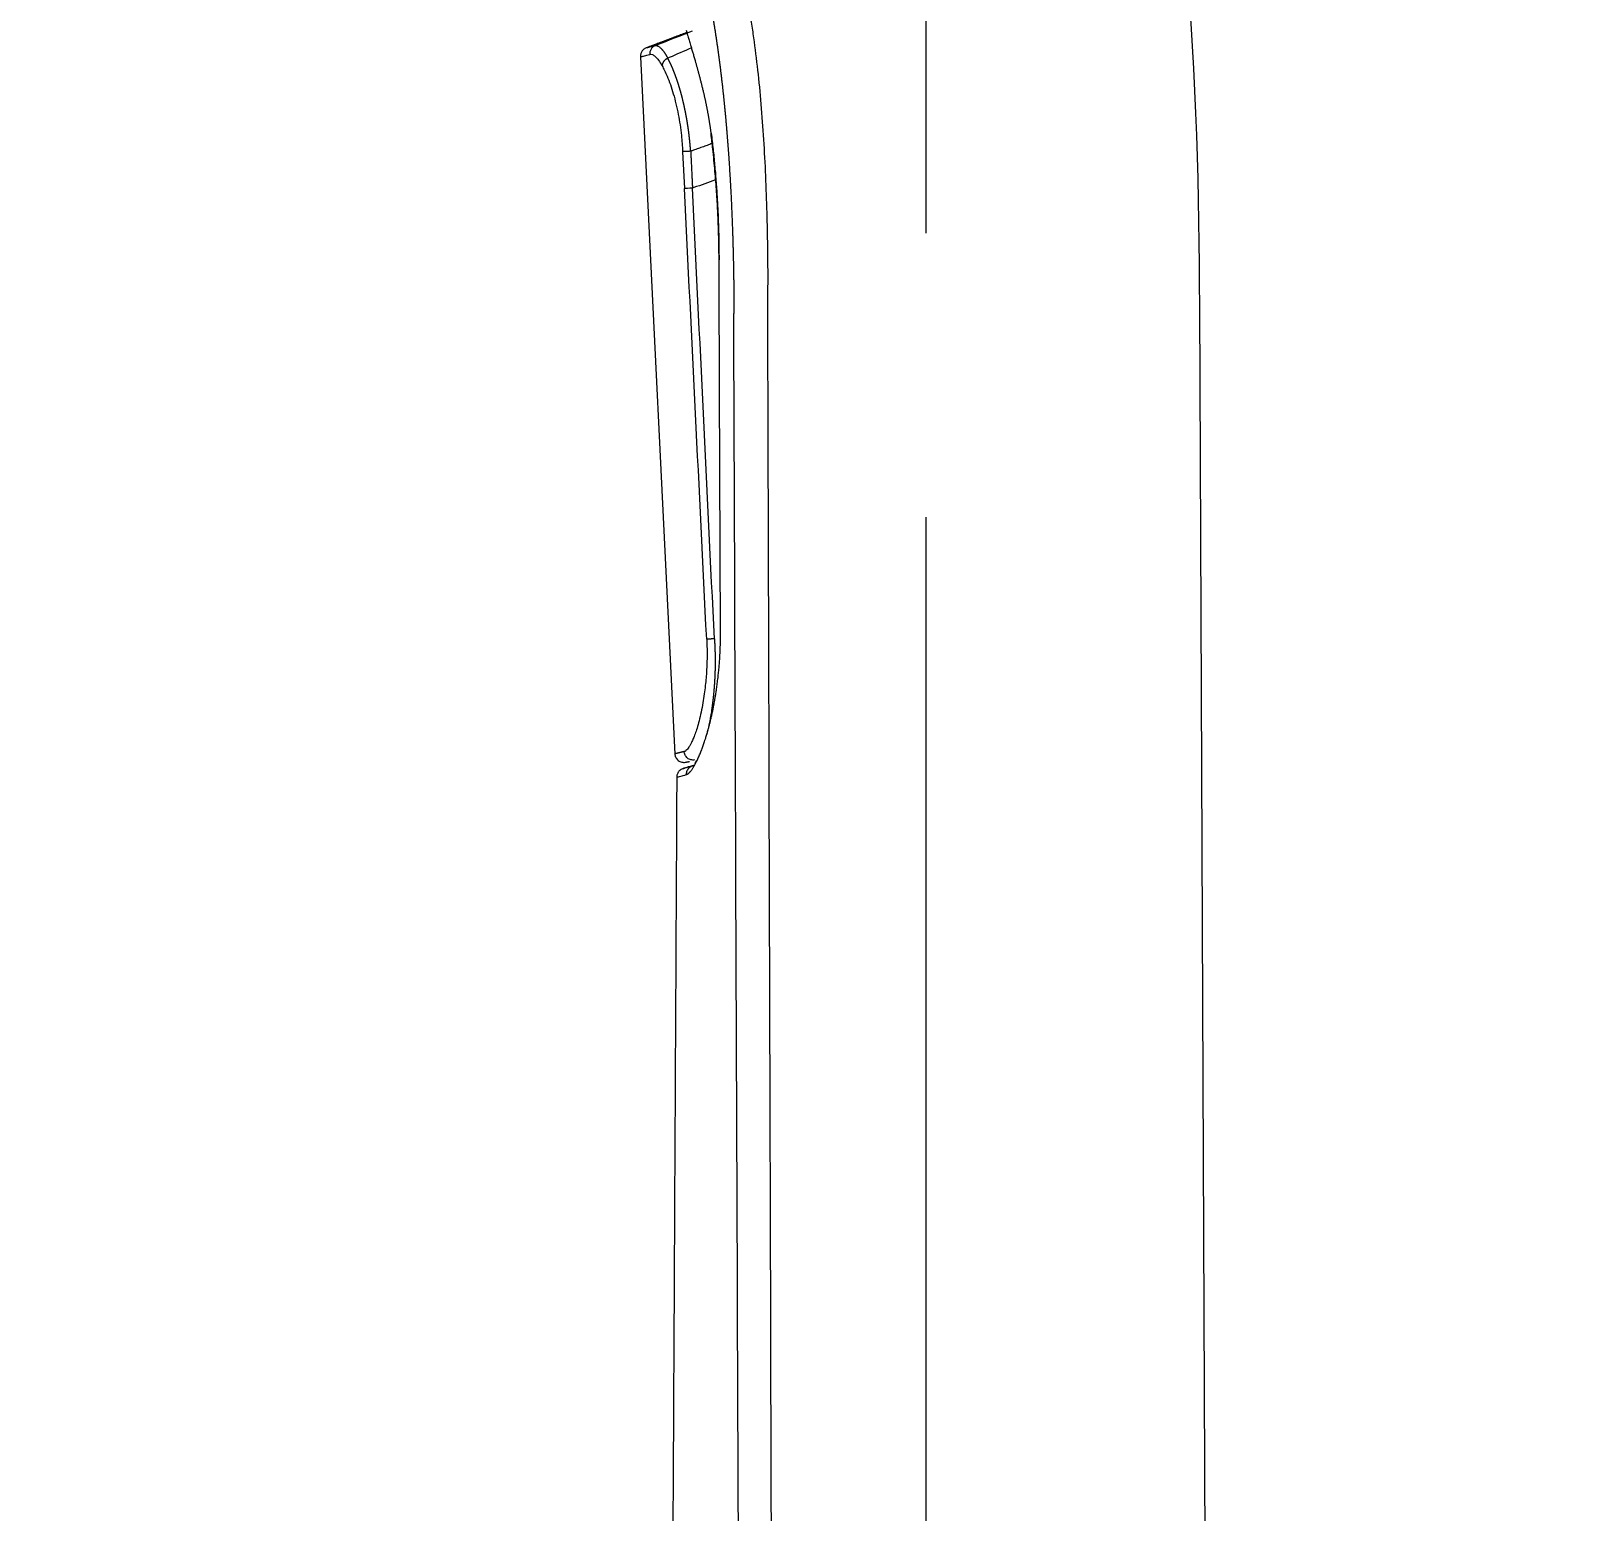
# Model space of a CAD drawing. Extents: x 16539 to 19738, y -91 to 2224.
# Drawn here: x 18662.5 to 18749, y 971.2 to 1054 of the extents above; entities that cross this region are included whole.
import ezdxf

# ---------------------------------------------------------------- set-up
doc = ezdxf.new("R2010")
doc.units = 0
doc.header["$LTSCALE"] = 10
doc.header["$MEASUREMENT"] = 0
doc.header["$PDMODE"] = 3
doc.header["$PDSIZE"] = -10
doc.linetypes.add('CENTER2', pattern=[28.575, 19.05, -3.175, 3.175, -3.175])
doc.layers.get('0').update_dxf_attribs({"linetype": 'CONTINUOUS'})
doc.layers.get('DEFPOINTS').update_dxf_attribs({"linetype": 'CONTINUOUS'})
doc.layers.add('1', color=7, linetype='CONTINUOUS')
doc.layers.add('Cneter', color=1, linetype='CENTER2', lineweight=13)
doc.styles.add('Daelim Dimension', font='NanumGothic.ttf')
doc.dimstyles.new('DEFAULT', dxfattribs={"dimscale": 2, "dimtxt": 2, "dimasz": 2, "dimexe": 0, "dimexo": 2, "dimgap": 1, "dimtad": 1, "dimdec": 1, "dimzin": 9, "dimdsep": 46, "dimtxsty": 'Daelim Dimension', "dimcen": 0.5, "dimclrd": 5, "dimclre": 5, "dimclrt": 256, "dimadec": 1, "dimazin": 0, "dimtfac": 1, "dimtdec": 1, "dimtix": 1, "dimtmove": 0, "dimatfit": 3, "dimfxl": 1, "dimtolj": 1, "dimtzin": 1, "dimlwd": 9, "dimlwe": 9, "dimarcsym": 0})

# ---------------------------------------------------------------- blocks, each defined once
blk = doc.blocks.new('*D14')
at = {"color": 5, "lineweight": 9, "ltscale": 0.5, "transparency": 16777216}
for p, q in [((18666.533, 1362.529), (19008.214, 1362.529)), ((19006.214, 1354.529), (19006.214, 515.69)), ((18840.412, 507.69), (19008.214, 507.69))]:
    blk.add_line(p, q, dxfattribs=at)
at = {"color": 5, "ltscale": 0.5, "transparency": 16777216}
for points in [[(19004.88, 1354.529), (19007.547, 1354.529), (19006.214, 1362.529)], [(19004.88, 515.69), (19007.547, 515.69), (19006.214, 507.69)]]:
    blk.add_solid(points, dxfattribs=at)
at = {"layer": 'DEFPOINTS', "color": 0, "ltscale": 0.5, "transparency": 16777216}
for p in [(18662.533, 1362.529), (18836.412, 507.69), (19006.214, 507.69)]:
    blk.add_point(p, dxfattribs=at)
at = {"color": 7, "ltscale": 0.5, "transparency": 16777216, "insert": (18990.508, 935.109), "char_height": 20, "attachment_point": 5, "rotation": 90, "style": 'Daelim Dimension'}
blk.add_mtext('\\A1;(1140)', dxfattribs=at)

msp = doc.modelspace()

# ---------------------------------------------------------------- linework, layer by layer
at = {"layer": '1', "color": 7, "linetype": 'Continuous', "lineweight": 18}
for p, q in [((18699.182, 1053.869), (18696.96, 1053.024)), ((18697.472, 1053.157), (18697.409, 1053.132)), ((18696.577, 1052.509), (18698.499, 1013.54)), ((18728.234, 941.838), (18727.817, 1038.635))]:
    msp.add_line(p, q, dxfattribs=at)
at = {"layer": '1', "color": 7, "linetype": 'Continuous', "lineweight": 13}
for p, q in [((18698.188, 1052.466), (18698.106, 1052.431)), ((18698.936, 1047.206), (18699.037, 1045.145)), ((18699.534, 1012.91), (18699.466, 1012.89))]:
    msp.add_line(p, q, dxfattribs=at)
at = {"layer": '1', "color": 7, "linetype": 'Continuous', "lineweight": 18}
for points, degree in [([(18727.817, 1038.635), (18727.765, 1050.835), (18727.316, 1065.098), (18723.143, 1079.112)], 3), ([(18699.181, 1053.87), (18696.896, 1053)], 1), ([(18696.577, 1052.509), (18696.578, 1052.508), (18696.619, 1052.517), (18696.793, 1052.561), (18696.984, 1052.611), (18697.099, 1052.642)], 3), ([(18700.534, 1048.234), (18700.968, 1044.716), (18700.968, 1041.17)], 2), ([(18700.28, 1019.96), (18699.866, 1028.355), (18699.452, 1036.75), (18699.037, 1045.145)], 3), ([(18700.71, 1019.981), (18700.302, 1028.376), (18699.894, 1036.771), (18699.486, 1045.166)], 3), ([(18701.05, 1020.308), (18701.023, 1027.276), (18700.996, 1034.245), (18700.969, 1041.213)], 3), ([(18699.084, 1013.083), (18699.313, 1013.123)], 1), ([(18698.607, 1012.251), (18698.244, 941.828)], 1)]:
    msp.add_open_spline(points, degree=degree, dxfattribs=at)
for points, knots in [([(18697.91, 1066.046), (18697.916, 1066.023), (18697.929, 1065.976), (18697.949, 1065.906), (18697.969, 1065.836), (18697.989, 1065.765), (18698.009, 1065.695), (18698.029, 1065.624), (18698.049, 1065.553), (18698.069, 1065.482), (18698.089, 1065.411), (18698.109, 1065.34), (18698.129, 1065.268), (18698.149, 1065.197), (18698.169, 1065.125), (18698.19, 1065.053), (18698.21, 1064.981), (18698.23, 1064.908), (18698.25, 1064.836), (18698.27, 1064.763), (18698.291, 1064.69), (18698.311, 1064.617), (18698.332, 1064.544), (18698.352, 1064.47), (18698.373, 1064.396), (18698.393, 1064.322), (18698.414, 1064.248), (18698.434, 1064.173), (18698.455, 1064.099), (18698.476, 1064.024), (18698.497, 1063.949), (18698.518, 1063.873), (18698.539, 1063.798), (18698.56, 1063.722), (18698.581, 1063.646), (18698.602, 1063.57), (18698.624, 1063.493), (18698.645, 1063.416), (18698.666, 1063.339), (18698.688, 1063.262), (18698.71, 1063.185), (18698.731, 1063.107), (18698.753, 1063.029), (18698.775, 1062.951), (18698.796, 1062.873), (18698.818, 1062.794), (18698.84, 1062.715), (18698.859, 1062.648), (18698.875, 1062.59), (18698.888, 1062.541), (18698.903, 1062.487), (18698.919, 1062.427), (18698.937, 1062.362), (18698.956, 1062.291), (18698.976, 1062.215), (18698.998, 1062.133), (18699.021, 1062.045), (18699.046, 1061.952), (18699.072, 1061.853), (18699.099, 1061.747), (18699.128, 1061.636), (18699.158, 1061.519), (18699.19, 1061.396), (18699.224, 1061.266), (18699.258, 1061.13), (18699.295, 1060.988), (18699.361, 1060.724), (18699.456, 1060.344), (18699.577, 1059.849), (18699.692, 1059.369), (18699.8, 1058.903), (18699.901, 1058.453), (18699.996, 1058.02), (18700.084, 1057.607), (18700.165, 1057.214), (18700.239, 1056.844), (18700.307, 1056.496), (18700.368, 1056.173), (18700.422, 1055.876), (18700.471, 1055.607), (18700.513, 1055.365), (18700.55, 1055.152), (18700.581, 1054.97), (18700.606, 1054.817), (18700.626, 1054.696), (18700.643, 1054.596), (18700.658, 1054.505), (18700.673, 1054.415), (18700.687, 1054.325), (18700.702, 1054.234), (18700.716, 1054.143), (18700.73, 1054.052), (18700.745, 1053.961), (18700.759, 1053.87), (18700.773, 1053.778), (18700.787, 1053.687), (18700.8, 1053.595), (18700.814, 1053.503), (18700.828, 1053.411), (18700.841, 1053.319), (18700.855, 1053.227), (18700.868, 1053.134), (18700.881, 1053.042), (18700.894, 1052.949), (18700.907, 1052.856), (18700.92, 1052.763), (18700.933, 1052.67), (18700.945, 1052.577), (18700.958, 1052.484), (18700.97, 1052.391), (18700.982, 1052.297), (18700.995, 1052.204), (18701.007, 1052.11), (18701.019, 1052.016), (18701.031, 1051.923), (18701.042, 1051.829), (18701.054, 1051.735), (18701.065, 1051.641), (18701.077, 1051.547), (18701.088, 1051.452), (18701.099, 1051.358), (18701.111, 1051.264), (18701.121, 1051.169), (18701.132, 1051.075), (18701.143, 1050.981), (18701.154, 1050.886), (18701.164, 1050.791), (18701.175, 1050.697), (18701.185, 1050.602), (18701.195, 1050.508), (18701.206, 1050.413), (18701.216, 1050.318), (18701.225, 1050.223), (18701.235, 1050.128), (18701.245, 1050.034), (18701.255, 1049.939), (18701.264, 1049.844), (18701.273, 1049.749), (18701.283, 1049.654), (18701.292, 1049.559), (18701.301, 1049.465), (18701.31, 1049.37), (18701.319, 1049.275), (18701.328, 1049.18), (18701.336, 1049.085), (18701.345, 1048.99), (18701.353, 1048.896), (18701.362, 1048.801), (18701.37, 1048.706), (18701.378, 1048.611), (18701.386, 1048.517), (18701.394, 1048.422), (18701.402, 1048.327), (18701.41, 1048.233), (18701.418, 1048.138), (18701.425, 1048.044), (18701.433, 1047.95), (18701.44, 1047.855), (18701.448, 1047.761), (18701.455, 1047.667), (18701.462, 1047.572), (18701.469, 1047.478), (18701.476, 1047.384), (18701.483, 1047.29), (18701.497, 1047.103), (18701.516, 1046.826), (18701.541, 1046.461), (18701.563, 1046.104), (18701.584, 1045.755), (18701.604, 1045.414), (18701.622, 1045.081), (18701.638, 1044.757), (18701.654, 1044.441), (18701.668, 1044.134), (18701.681, 1043.836), (18701.692, 1043.547), (18701.703, 1043.267), (18701.713, 1042.995), (18701.723, 1042.733), (18701.731, 1042.479), (18701.739, 1042.235), (18701.745, 1042), (18701.752, 1041.774), (18701.757, 1041.557), (18701.762, 1041.35), (18701.767, 1041.152), (18701.771, 1040.963), (18701.774, 1040.783), (18701.778, 1040.612), (18701.78, 1040.451), (18701.783, 1040.299), (18701.785, 1040.156), (18701.787, 1040.022), (18701.788, 1039.898), (18701.79, 1039.783), (18701.791, 1039.677), (18701.792, 1039.58), (18701.793, 1039.493), (18701.794, 1039.414), (18701.795, 1039.365), (18701.795, 1039.342)], [0, 0, 0, 0, 0.004042, 0.008084, 0.012127, 0.01617, 0.020212, 0.024252, 0.02829, 0.032325, 0.036359, 0.040392, 0.044423, 0.048454, 0.052484, 0.056515, 0.060545, 0.064576, 0.068608, 0.07264, 0.076673, 0.080708, 0.084744, 0.088781, 0.092819, 0.096858, 0.100898, 0.104939, 0.108981, 0.113024, 0.117067, 0.12111, 0.125154, 0.129198, 0.133243, 0.137288, 0.141333, 0.145378, 0.149423, 0.153468, 0.157513, 0.161558, 0.165603, 0.169648, 0.173692, 0.177737, 0.181781, 0.185826, 0.188055, 0.19056, 0.193341, 0.196398, 0.19973, 0.203339, 0.207222, 0.211382, 0.215817, 0.220528, 0.225513, 0.230775, 0.236311, 0.242122, 0.248208, 0.254569, 0.261205, 0.268116, 0.2753, 0.29933, 0.32219, 0.343884, 0.364413, 0.38378, 0.401988, 0.419036, 0.434928, 0.449663, 0.463243, 0.475667, 0.486937, 0.497052, 0.506013, 0.513818, 0.520469, 0.525965, 0.530306, 0.533515, 0.536719, 0.539917, 0.54311, 0.546298, 0.549481, 0.552659, 0.555832, 0.558999, 0.562162, 0.565319, 0.568471, 0.571618, 0.57476, 0.577897, 0.581028, 0.584155, 0.587276, 0.590392, 0.593503, 0.596609, 0.59971, 0.602806, 0.605897, 0.608983, 0.612063, 0.615139, 0.618209, 0.621274, 0.624334, 0.627389, 0.630439, 0.633484, 0.636524, 0.639559, 0.642588, 0.645613, 0.648632, 0.651646, 0.654656, 0.65766, 0.660659, 0.663653, 0.666642, 0.669625, 0.672604, 0.675578, 0.678546, 0.68151, 0.684468, 0.687421, 0.690369, 0.693312, 0.69625, 0.699183, 0.70211, 0.705033, 0.70795, 0.710863, 0.71377, 0.716672, 0.719569, 0.722461, 0.725347, 0.728229, 0.731105, 0.733977, 0.736843, 0.739704, 0.74256, 0.745411, 0.748256, 0.751097, 0.753932, 0.756763, 0.759588, 0.762408, 0.765222, 0.768032, 0.770837, 0.781946, 0.792787, 0.803361, 0.813666, 0.823703, 0.833472, 0.842973, 0.852206, 0.86117, 0.869866, 0.878294, 0.886453, 0.894343, 0.901965, 0.909317, 0.9164, 0.923215, 0.92976, 0.936036, 0.942041, 0.947777, 0.953245, 0.958444, 0.963377, 0.968043, 0.97244, 0.976569, 0.98043, 0.984023, 0.987349, 0.99041, 0.993205, 0.995735, 0.998, 1, 1, 1, 1]), ([(18699.132, 1054.001), (18699.143, 1053.963), (18699.165, 1053.891), (18699.198, 1053.78), (18699.23, 1053.671), (18699.264, 1053.554), (18699.3, 1053.431), (18699.338, 1053.302), (18699.374, 1053.177), (18699.408, 1053.061), (18699.439, 1052.954), (18699.471, 1052.847), (18699.502, 1052.739), (18699.534, 1052.63), (18699.567, 1052.52), (18699.599, 1052.409), (18699.628, 1052.309), (18699.653, 1052.221), (18699.675, 1052.146), (18699.697, 1052.068), (18699.719, 1051.99), (18699.741, 1051.91), (18699.763, 1051.829), (18699.786, 1051.746), (18699.809, 1051.663), (18699.831, 1051.578), (18699.854, 1051.492), (18699.878, 1051.404), (18699.901, 1051.315), (18699.924, 1051.225), (18699.947, 1051.133), (18699.971, 1051.041), (18699.994, 1050.947), (18700.018, 1050.851), (18700.041, 1050.755), (18700.065, 1050.657), (18700.086, 1050.566), (18700.105, 1050.485), (18700.122, 1050.412), (18700.139, 1050.339), (18700.155, 1050.265), (18700.172, 1050.192), (18700.188, 1050.118), (18700.204, 1050.043), (18700.22, 1049.969), (18700.235, 1049.894), (18700.251, 1049.82), (18700.266, 1049.745), (18700.281, 1049.669), (18700.296, 1049.594), (18700.31, 1049.518), (18700.325, 1049.442), (18700.339, 1049.365), (18700.353, 1049.289), (18700.367, 1049.212), (18700.38, 1049.135), (18700.393, 1049.058), (18700.406, 1048.98), (18700.419, 1048.902), (18700.431, 1048.824), (18700.443, 1048.746), (18700.455, 1048.667), (18700.467, 1048.588), (18700.478, 1048.509), (18700.489, 1048.43), (18700.5, 1048.35), (18700.511, 1048.27), (18700.518, 1048.217), (18700.521, 1048.19)], [0, 0, 0, 0, 0.03199, 0.058466, 0.085413, 0.112858, 0.140825, 0.169339, 0.198421, 0.220448, 0.242283, 0.263932, 0.285402, 0.306698, 0.32783, 0.348802, 0.369623, 0.383313, 0.397053, 0.410847, 0.424698, 0.438611, 0.452588, 0.466634, 0.480752, 0.494946, 0.509219, 0.523575, 0.538016, 0.552547, 0.56717, 0.581889, 0.596707, 0.611626, 0.626651, 0.641783, 0.657026, 0.668127, 0.679211, 0.690279, 0.701332, 0.712372, 0.7234, 0.734419, 0.745429, 0.756432, 0.76743, 0.778424, 0.789416, 0.800408, 0.8114, 0.822396, 0.833395, 0.844401, 0.855414, 0.866436, 0.877469, 0.888514, 0.899573, 0.910648, 0.92174, 0.932851, 0.943982, 0.955135, 0.966312, 0.977514, 0.988743, 1, 1, 1, 1]), ([(18696.899, 1053.001), (18696.876, 1052.992), (18696.853, 1052.982), (18696.809, 1052.957), (18696.787, 1052.942), (18696.746, 1052.909), (18696.726, 1052.891), (18696.69, 1052.851), (18696.673, 1052.83), (18696.643, 1052.785), (18696.631, 1052.761), (18696.609, 1052.712), (18696.6, 1052.686), (18696.587, 1052.635), (18696.582, 1052.609), (18696.577, 1052.559), (18696.576, 1052.533), (18696.577, 1052.509)], [0, 0, 0, 0, 0.125, 0.125, 0.25, 0.25, 0.375, 0.375, 0.5, 0.5, 0.625, 0.625, 0.75, 0.75, 0.875, 0.875, 1, 1, 1, 1]), ([(18703.694, 1038.162), (18703.694, 1038.162), (18703.694, 1038.285), (18703.698, 1038.533), (18703.697, 1038.91), (18703.699, 1039.163), (18703.7, 1039.291)], [0, 0, 0, 0, 0.000005, 0.325825, 0.659162, 1, 1, 1, 1]), ([(18700.28, 1019.96), (18700.285, 1019.869), (18700.293, 1019.67), (18700.3, 1019.357), (18700.301, 1019.016), (18700.294, 1018.657), (18700.279, 1018.282), (18700.254, 1017.886), (18700.216, 1017.461), (18700.163, 1017.003), (18700.09, 1016.51), (18699.996, 1016), (18699.886, 1015.513), (18699.771, 1015.088), (18699.66, 1014.741), (18699.557, 1014.462), (18699.462, 1014.242), (18699.373, 1014.065), (18699.287, 1013.923), (18699.204, 1013.812), (18699.125, 1013.734), (18699.064, 1013.696), (18699.03, 1013.684), (18699.02, 1013.681)], [0, 0, 0, 0, 0.028951, 0.063014, 0.09946, 0.13807, 0.178545, 0.221636, 0.269665, 0.323222, 0.383157, 0.450942, 0.522892, 0.590137, 0.650681, 0.705815, 0.756161, 0.801951, 0.847738, 0.893816, 0.938906, 0.981063, 1, 1, 1, 1]), ([(18699.134, 1012.393), (18699.136, 1012.394), (18699.14, 1012.395), (18699.147, 1012.396), (18699.154, 1012.398), (18699.161, 1012.401), (18699.168, 1012.404), (18699.176, 1012.407), (18699.184, 1012.41), (18699.192, 1012.414), (18699.2, 1012.419), (18699.209, 1012.424), (18699.218, 1012.429), (18699.227, 1012.435), (18699.236, 1012.442), (18699.246, 1012.449), (18699.256, 1012.456), (18699.267, 1012.465), (18699.277, 1012.474), (18699.288, 1012.484), (18699.299, 1012.494), (18699.311, 1012.505), (18699.323, 1012.517), (18699.335, 1012.53), (18699.348, 1012.544), (18699.361, 1012.558), (18699.374, 1012.574), (18699.395, 1012.6), (18699.426, 1012.639), (18699.464, 1012.693), (18699.503, 1012.751), (18699.542, 1012.812), (18699.581, 1012.876), (18699.619, 1012.944), (18699.657, 1013.013), (18699.698, 1013.091), (18699.742, 1013.179), (18699.789, 1013.277), (18699.836, 1013.381), (18699.883, 1013.49), (18699.93, 1013.604), (18699.977, 1013.722), (18700.035, 1013.876), (18700.105, 1014.07), (18700.164, 1014.246), (18700.203, 1014.37), (18700.227, 1014.444), (18700.258, 1014.547), (18700.298, 1014.679), (18700.344, 1014.838), (18700.393, 1015.016), (18700.442, 1015.204), (18700.49, 1015.397), (18700.537, 1015.594), (18700.582, 1015.796), (18700.626, 1016.001), (18700.659, 1016.166), (18700.684, 1016.297), (18700.705, 1016.404), (18700.73, 1016.547), (18700.761, 1016.725), (18700.796, 1016.941), (18700.834, 1017.195), (18700.874, 1017.488), (18700.912, 1017.801), (18700.946, 1018.12), (18700.975, 1018.434), (18701, 1018.75), (18701.015, 1018.983), (18701.023, 1019.132), (18701.026, 1019.195), (18701.029, 1019.26), (18701.032, 1019.326), (18701.035, 1019.393), (18701.038, 1019.462), (18701.04, 1019.532), (18701.042, 1019.604), (18701.044, 1019.677), (18701.046, 1019.751), (18701.048, 1019.827), (18701.049, 1019.904), (18701.05, 1019.982), (18701.05, 1020.062), (18701.051, 1020.143), (18701.051, 1020.225), (18701.051, 1020.281), (18701.05, 1020.308)], [0, 0, 0, 0, 0.003108, 0.006321, 0.00964, 0.013064, 0.016594, 0.020229, 0.02397, 0.027815, 0.031767, 0.035823, 0.039985, 0.044252, 0.048624, 0.053101, 0.057684, 0.062371, 0.067163, 0.072059, 0.07706, 0.082166, 0.087375, 0.092689, 0.098106, 0.103627, 0.109252, 0.11498, 0.131246, 0.147281, 0.163087, 0.178666, 0.194018, 0.209145, 0.224046, 0.238722, 0.256716, 0.274702, 0.292681, 0.310654, 0.328622, 0.346586, 0.364545, 0.395904, 0.427357, 0.43344, 0.442813, 0.455474, 0.471422, 0.490654, 0.511616, 0.532572, 0.553522, 0.574466, 0.595404, 0.616337, 0.637265, 0.644539, 0.655061, 0.66883, 0.685845, 0.706104, 0.729606, 0.756349, 0.786337, 0.813662, 0.840965, 0.868248, 0.895518, 0.900794, 0.906179, 0.911673, 0.917276, 0.922988, 0.928809, 0.934739, 0.940778, 0.946925, 0.953181, 0.959546, 0.966018, 0.972599, 0.979288, 0.986084, 0.992988, 1, 1, 1, 1]), ([(18700.71, 1019.981), (18700.711, 1019.968), (18700.713, 1019.94), (18700.715, 1019.899), (18700.718, 1019.858), (18700.72, 1019.817), (18700.723, 1019.776), (18700.725, 1019.734), (18700.727, 1019.693), (18700.729, 1019.652), (18700.731, 1019.611), (18700.733, 1019.569), (18700.735, 1019.528), (18700.736, 1019.486), (18700.738, 1019.445), (18700.74, 1019.403), (18700.741, 1019.362), (18700.742, 1019.32), (18700.744, 1019.279), (18700.745, 1019.237), (18700.746, 1019.195), (18700.747, 1019.153), (18700.748, 1019.111), (18700.748, 1019.069), (18700.749, 1019.027), (18700.75, 1018.985), (18700.75, 1018.943), (18700.751, 1018.901), (18700.751, 1018.858), (18700.751, 1018.816), (18700.751, 1018.773), (18700.752, 1018.731), (18700.751, 1018.688), (18700.751, 1018.645), (18700.751, 1018.602), (18700.751, 1018.559), (18700.75, 1018.516), (18700.75, 1018.473), (18700.749, 1018.43), (18700.748, 1018.387), (18700.748, 1018.344), (18700.747, 1018.3), (18700.746, 1018.257), (18700.745, 1018.213), (18700.743, 1018.17), (18700.742, 1018.126), (18700.741, 1018.083), (18700.739, 1018.039), (18700.738, 1017.996), (18700.736, 1017.952), (18700.734, 1017.908), (18700.732, 1017.865), (18700.73, 1017.821), (18700.728, 1017.777), (18700.726, 1017.734), (18700.723, 1017.69), (18700.721, 1017.646), (18700.719, 1017.603), (18700.716, 1017.559), (18700.713, 1017.515), (18700.71, 1017.472), (18700.707, 1017.428), (18700.704, 1017.385), (18700.701, 1017.341), (18700.698, 1017.298), (18700.695, 1017.254), (18700.691, 1017.211), (18700.688, 1017.168), (18700.684, 1017.124), (18700.68, 1017.081), (18700.677, 1017.038), (18700.673, 1016.995), (18700.669, 1016.952), (18700.665, 1016.909), (18700.66, 1016.866), (18700.656, 1016.823), (18700.652, 1016.781), (18700.647, 1016.738), (18700.643, 1016.695), (18700.638, 1016.653), (18700.633, 1016.61), (18700.628, 1016.568), (18700.623, 1016.526), (18700.618, 1016.484), (18700.613, 1016.442), (18700.608, 1016.4), (18700.603, 1016.358), (18700.598, 1016.317), (18700.592, 1016.275), (18700.587, 1016.234), (18700.581, 1016.192), (18700.575, 1016.151), (18700.569, 1016.11), (18700.564, 1016.069), (18700.558, 1016.029), (18700.552, 1015.988), (18700.546, 1015.947), (18700.532, 1015.862), (18700.512, 1015.734), (18700.483, 1015.567), (18700.454, 1015.407), (18700.423, 1015.254), (18700.393, 1015.109), (18700.362, 1014.97), (18700.331, 1014.838), (18700.303, 1014.723), (18700.285, 1014.653), (18700.277, 1014.624)], [0, 0, 0, 0, 0.006675, 0.013352, 0.020032, 0.026714, 0.033401, 0.040092, 0.046788, 0.05349, 0.060199, 0.066915, 0.073639, 0.080373, 0.087116, 0.093869, 0.100634, 0.10741, 0.1142, 0.121003, 0.12782, 0.134653, 0.141501, 0.148366, 0.155249, 0.16215, 0.16907, 0.176011, 0.182972, 0.189954, 0.196959, 0.203988, 0.211039, 0.218115, 0.225213, 0.232334, 0.239478, 0.246644, 0.253832, 0.261042, 0.268274, 0.275527, 0.282801, 0.290095, 0.29741, 0.304746, 0.312101, 0.319476, 0.32687, 0.334284, 0.341716, 0.349167, 0.356636, 0.364123, 0.371627, 0.37915, 0.386689, 0.394245, 0.401818, 0.409407, 0.417012, 0.424634, 0.432271, 0.439924, 0.447593, 0.455278, 0.462978, 0.470695, 0.478426, 0.486173, 0.493936, 0.501714, 0.509507, 0.517315, 0.525139, 0.532977, 0.54083, 0.548698, 0.55658, 0.564477, 0.572389, 0.580314, 0.588255, 0.596209, 0.604177, 0.612159, 0.620155, 0.628165, 0.636188, 0.644225, 0.652275, 0.660338, 0.668415, 0.676504, 0.684607, 0.692722, 0.70085, 0.708991, 0.744615, 0.779653, 0.814096, 0.847938, 0.881173, 0.913797, 0.945804, 0.977189, 1, 1, 1, 1]), ([(18698.498, 1013.556), (18698.501, 1013.485), (18698.534, 1013.353), (18698.675, 1013.171), (18698.886, 1013.075), (18699.025, 1013.072), (18699.096, 1013.085)], [0, 0, 0, 0, 0.243775, 0.500789, 0.757397, 1, 1, 1, 1]), ([(18699.46, 1012.888), (18699.319, 1012.846), (18699.081, 1012.765), (18698.987, 1012.746), (18698.838, 1012.677), (18698.759, 1012.611), (18698.714, 1012.562), (18698.683, 1012.515), (18698.656, 1012.47), (18698.629, 1012.405), (18698.611, 1012.327), (18698.607, 1012.275), (18698.607, 1012.249)], [0, 0, 0, 0, 0.498497, 0.826479, 0.905658, 0.930092, 0.947678, 0.954874, 0.961493, 0.97412, 0.98698, 1, 1, 1, 1]), ([(18699.485, 1012.871), (18699.369, 1012.838), (18699.144, 1012.775), (18698.953, 1012.723), (18698.958, 1012.73), (18699.151, 1012.792), (18699.365, 1012.859), (18699.466, 1012.89)], [0, 0, 0, 0, 0.169764, 0.395283, 0.623953, 0.848605, 1, 1, 1, 1]), ([(18699.57, 1012.911), (18699.565, 1012.908), (18699.555, 1012.902), (18699.541, 1012.894), (18699.527, 1012.887), (18699.513, 1012.881), (18699.499, 1012.875), (18699.489, 1012.872), (18699.485, 1012.871)], [0, 0, 0, 0, 0.163372, 0.32852, 0.494762, 0.662091, 0.830505, 1, 1, 1, 1]), ([(18699.7, 1013.184), (18699.692, 1013.167), (18699.68, 1013.143), (18699.664, 1013.111), (18699.651, 1013.086), (18699.636, 1013.057), (18699.622, 1013.029), (18699.613, 1013.012), (18699.609, 1013.005)], [0, 0, 0, 0, 0.278459, 0.389901, 0.527722, 0.69194, 0.882574, 1, 1, 1, 1]), ([(18698.607, 1012.249), (18698.607, 1012.249), (18698.633, 1012.253), (18698.789, 1012.295), (18699.017, 1012.36), (18699.134, 1012.393)], [0, 0, 0, 0, 0.215309, 0.662996, 1, 1, 1, 1])]:
    msp.add_open_spline(points, degree=3, knots=knots, dxfattribs=at)
at = {"layer": '1', "color": 7, "linetype": 'Continuous', "lineweight": 13}
for points, knots in [([(18703.701, 1039.291), (18703.703, 1039.469), (18703.704, 1039.647), (18703.705, 1040.002), (18703.706, 1040.179), (18703.705, 1040.71), (18703.703, 1041.064), (18703.695, 1041.769), (18703.69, 1042.121), (18703.677, 1042.823), (18703.669, 1043.172), (18703.642, 1044.218), (18703.619, 1044.91), (18703.563, 1046.282), (18703.528, 1046.961), (18703.448, 1048.302), (18703.401, 1048.963), (18703.295, 1050.261), (18703.234, 1050.899), (18703.1, 1052.145), (18703.025, 1052.753), (18702.904, 1053.641), (18702.862, 1053.933), (18702.774, 1054.508), (18702.729, 1054.791), (18702.636, 1055.348), (18702.588, 1055.623), (18702.489, 1056.163), (18702.438, 1056.428), (18702.284, 1057.212), (18702.177, 1057.717), (18701.957, 1058.695), (18701.845, 1059.167), (18701.618, 1060.083), (18701.504, 1060.526), (18701.276, 1061.388), (18701.162, 1061.807), (18700.938, 1062.624), (18700.827, 1063.023), (18700.664, 1063.608), (18700.611, 1063.801), (18700.504, 1064.184), (18700.45, 1064.373), (18700.371, 1064.655), (18700.344, 1064.748), (18700.292, 1064.934), (18700.265, 1065.026), (18700.212, 1065.211), (18700.186, 1065.302), (18700.133, 1065.484), (18700.106, 1065.575), (18700.081, 1065.665)], [0, 0, 0, 0, 0.015625, 0.015625, 0.03125, 0.03125, 0.0625, 0.0625, 0.09375, 0.09375, 0.125, 0.125, 0.1875, 0.1875, 0.25, 0.25, 0.3125, 0.3125, 0.375, 0.375, 0.4375, 0.4375, 0.46875, 0.46875, 0.5, 0.5, 0.53125, 0.53125, 0.5625, 0.5625, 0.625, 0.625, 0.6875, 0.6875, 0.75, 0.75, 0.8125, 0.8125, 0.875, 0.875, 0.90625, 0.90625, 0.9375, 0.9375, 0.953125, 0.953125, 0.96875, 0.96875, 0.984375, 0.984375, 1, 1, 1, 1]), ([(18697.409, 1053.132), (18697.241, 1053.087), (18697.114, 1053.054), (18696.987, 1053.021), (18696.955, 1053.013), (18696.911, 1053.002), (18696.9, 1053), (18696.899, 1053.001)], [0, 0, 0, 0, 0.5, 0.5, 0.75, 0.75, 1, 1, 1, 1]), ([(18697.409, 1053.132), (18697.386, 1053.123), (18697.364, 1053.113), (18697.321, 1053.087), (18697.3, 1053.073), (18697.26, 1053.04), (18697.241, 1053.022), (18697.206, 1052.982), (18697.19, 1052.961), (18697.161, 1052.916), (18697.149, 1052.892), (18697.128, 1052.843), (18697.119, 1052.818), (18697.107, 1052.767), (18697.102, 1052.742), (18697.098, 1052.691), (18697.097, 1052.666), (18697.099, 1052.642)], [0, 0, 0, 0, 0.125, 0.125, 0.25, 0.25, 0.375, 0.375, 0.5, 0.5, 0.625, 0.625, 0.75, 0.75, 0.875, 0.875, 1, 1, 1, 1]), ([(18697.099, 1052.642), (18697.144, 1052.654), (18697.192, 1052.649), (18697.297, 1052.608), (18697.352, 1052.571), (18697.469, 1052.465), (18697.53, 1052.395), (18697.656, 1052.226), (18697.721, 1052.126), (18697.786, 1052.01)], [0, 0, 0, 0, 0.25, 0.25, 0.5, 0.5, 0.75, 0.75, 1, 1, 1, 1]), ([(18697.409, 1053.132), (18697.411, 1053.133), (18697.416, 1053.134), (18697.426, 1053.136), (18697.442, 1053.137), (18697.462, 1053.138), (18697.489, 1053.134), (18697.521, 1053.126), (18697.56, 1053.11), (18697.606, 1053.084), (18697.66, 1053.044), (18697.705, 1053.003), (18697.738, 1052.969), (18697.755, 1052.951), (18697.772, 1052.932), (18697.79, 1052.911), (18697.807, 1052.89), (18697.825, 1052.868), (18697.843, 1052.845), (18697.861, 1052.821), (18697.879, 1052.797), (18697.897, 1052.771), (18697.916, 1052.745), (18697.934, 1052.717), (18697.953, 1052.689), (18697.972, 1052.66), (18697.991, 1052.629), (18698.01, 1052.599), (18698.029, 1052.567), (18698.048, 1052.534), (18698.067, 1052.5), (18698.086, 1052.466), (18698.099, 1052.443), (18698.106, 1052.431)], [0, 0, 0, 0, 0.010598, 0.030082, 0.058429, 0.095606, 0.141572, 0.196281, 0.259685, 0.331731, 0.412367, 0.501542, 0.525422, 0.549285, 0.573134, 0.596966, 0.620784, 0.644587, 0.668375, 0.692149, 0.715908, 0.739654, 0.763385, 0.787104, 0.810808, 0.8345, 0.85818, 0.881846, 0.9055, 0.929143, 0.952773, 0.976392, 1, 1, 1, 1]), ([(18697.786, 1052.01), (18697.881, 1051.844), (18698.099, 1051.397), (18698.423, 1050.485), (18698.698, 1049.339), (18698.866, 1048.221), (18698.921, 1047.51), (18698.936, 1047.206)], [0, 0, 0, 0, 0.185176, 0.417355, 0.642924, 0.847482, 1, 1, 1, 1]), ([(18699.385, 1047.227), (18699.384, 1047.24), (18699.382, 1047.267), (18699.379, 1047.306), (18699.376, 1047.345), (18699.373, 1047.385), (18699.37, 1047.424), (18699.367, 1047.464), (18699.363, 1047.503), (18699.36, 1047.543), (18699.356, 1047.583), (18699.353, 1047.623), (18699.349, 1047.663), (18699.345, 1047.703), (18699.341, 1047.743), (18699.337, 1047.783), (18699.333, 1047.823), (18699.329, 1047.863), (18699.324, 1047.903), (18699.32, 1047.943), (18699.316, 1047.983), (18699.311, 1048.023), (18699.306, 1048.064), (18699.302, 1048.104), (18699.297, 1048.144), (18699.292, 1048.185), (18699.287, 1048.225), (18699.282, 1048.265), (18699.276, 1048.306), (18699.271, 1048.346), (18699.266, 1048.386), (18699.26, 1048.427), (18699.255, 1048.467), (18699.249, 1048.507), (18699.243, 1048.548), (18699.237, 1048.588), (18699.231, 1048.628), (18699.225, 1048.669), (18699.219, 1048.709), (18699.213, 1048.749), (18699.206, 1048.789), (18699.2, 1048.83), (18699.193, 1048.87), (18699.187, 1048.91), (18699.18, 1048.95), (18699.173, 1048.99), (18699.166, 1049.031), (18699.159, 1049.071), (18699.152, 1049.111), (18699.145, 1049.151), (18699.137, 1049.191), (18699.13, 1049.231), (18699.122, 1049.27), (18699.115, 1049.31), (18699.107, 1049.35), (18699.1, 1049.39), (18699.092, 1049.429), (18699.084, 1049.469), (18699.076, 1049.509), (18699.068, 1049.548), (18699.059, 1049.588), (18699.051, 1049.627), (18699.043, 1049.666), (18699.034, 1049.705), (18699.026, 1049.744), (18699.017, 1049.784), (18699.008, 1049.822), (18699, 1049.861), (18698.991, 1049.9), (18698.982, 1049.939), (18698.973, 1049.977), (18698.964, 1050.016), (18698.954, 1050.054), (18698.945, 1050.093), (18698.936, 1050.131), (18698.926, 1050.169), (18698.917, 1050.207), (18698.907, 1050.245), (18698.897, 1050.282), (18698.888, 1050.32), (18698.878, 1050.358), (18698.868, 1050.395), (18698.858, 1050.432), (18698.848, 1050.469), (18698.838, 1050.506), (18698.828, 1050.543), (18698.817, 1050.58), (18698.807, 1050.616), (18698.797, 1050.652), (18698.786, 1050.689), (18698.776, 1050.725), (18698.765, 1050.761), (18698.754, 1050.796), (18698.744, 1050.832), (18698.733, 1050.867), (18698.722, 1050.902), (18698.711, 1050.937), (18698.7, 1050.972), (18698.689, 1051.007), (18698.678, 1051.041), (18698.667, 1051.076), (18698.655, 1051.11), (18698.644, 1051.144), (18698.633, 1051.177), (18698.622, 1051.211), (18698.61, 1051.244), (18698.599, 1051.277), (18698.587, 1051.31), (18698.576, 1051.343), (18698.564, 1051.376), (18698.552, 1051.408), (18698.541, 1051.44), (18698.529, 1051.472), (18698.517, 1051.503), (18698.505, 1051.535), (18698.494, 1051.566), (18698.482, 1051.597), (18698.47, 1051.628), (18698.458, 1051.658), (18698.446, 1051.689), (18698.434, 1051.719), (18698.422, 1051.749), (18698.41, 1051.778), (18698.398, 1051.808), (18698.386, 1051.837), (18698.374, 1051.865), (18698.362, 1051.894), (18698.35, 1051.922), (18698.337, 1051.95), (18698.325, 1051.978), (18698.313, 1052.006), (18698.301, 1052.033), (18698.289, 1052.06), (18698.276, 1052.087), (18698.264, 1052.113), (18698.252, 1052.139), (18698.24, 1052.165), (18698.228, 1052.191), (18698.215, 1052.216), (18698.203, 1052.241), (18698.191, 1052.266), (18698.179, 1052.29), (18698.167, 1052.315), (18698.154, 1052.338), (18698.142, 1052.362), (18698.13, 1052.385), (18698.118, 1052.408), (18698.11, 1052.423), (18698.106, 1052.431)], [0, 0, 0, 0, 0.006068, 0.012148, 0.018241, 0.024347, 0.030464, 0.036595, 0.042737, 0.048891, 0.055057, 0.061235, 0.067424, 0.073625, 0.079838, 0.086061, 0.092296, 0.098542, 0.104799, 0.111067, 0.117346, 0.123635, 0.129935, 0.136245, 0.142566, 0.148897, 0.155239, 0.16159, 0.167953, 0.174325, 0.180708, 0.187101, 0.193504, 0.199918, 0.206342, 0.212777, 0.219223, 0.225678, 0.232145, 0.238622, 0.245109, 0.251607, 0.258116, 0.264635, 0.271165, 0.277706, 0.284258, 0.29082, 0.297392, 0.303976, 0.31057, 0.317175, 0.323791, 0.330417, 0.337054, 0.343702, 0.350361, 0.357031, 0.363711, 0.370403, 0.377105, 0.383818, 0.390541, 0.397275, 0.40402, 0.410776, 0.417542, 0.424319, 0.431106, 0.437904, 0.444713, 0.451532, 0.458361, 0.465201, 0.472051, 0.478912, 0.485783, 0.492664, 0.499556, 0.506458, 0.51337, 0.520292, 0.527225, 0.534168, 0.541121, 0.548084, 0.555057, 0.56204, 0.569034, 0.576037, 0.583051, 0.590075, 0.597109, 0.604153, 0.611207, 0.618272, 0.625346, 0.632432, 0.639527, 0.646633, 0.653749, 0.660876, 0.668013, 0.675161, 0.682319, 0.689488, 0.696667, 0.703857, 0.711057, 0.718268, 0.72549, 0.732722, 0.739964, 0.747217, 0.754481, 0.761755, 0.76904, 0.776335, 0.783641, 0.790957, 0.798284, 0.805621, 0.812968, 0.820327, 0.827695, 0.835074, 0.842463, 0.849863, 0.857273, 0.864693, 0.872124, 0.879564, 0.887016, 0.894477, 0.901949, 0.909431, 0.916923, 0.924425, 0.931937, 0.93946, 0.946992, 0.954535, 0.962088, 0.96965, 0.977223, 0.984805, 0.992398, 1, 1, 1, 1]), ([(18700.97, 1041.213), (18700.968, 1041.475), (18700.963, 1042.041), (18700.94, 1042.934), (18700.899, 1043.919), (18700.835, 1044.985), (18700.745, 1046.138), (18700.638, 1047.216), (18700.556, 1047.911), (18700.521, 1048.19)], [0, 0, 0, 0, 0.112182, 0.242448, 0.38328, 0.535257, 0.699969, 0.879358, 1, 1, 1, 1]), ([(18699.385, 1047.227), (18699.336, 1047.225), (18699.287, 1047.223), (18699.194, 1047.218), (18699.15, 1047.216), (18699.071, 1047.212), (18699.036, 1047.21), (18698.976, 1047.208), (18698.952, 1047.206), (18698.936, 1047.206)], [0, 0, 0, 0, 0.25, 0.25, 0.5, 0.5, 0.75, 0.75, 1, 1, 1, 1]), ([(18701.795, 1039.342), (18701.795, 1039.244), (18701.794, 1039.146), (18701.794, 1038.999), (18701.794, 1038.95), (18701.794, 1038.852), (18701.795, 1038.754), (18701.795, 1038.657), (18701.794, 1038.559), (18701.793, 1038.51), (18701.791, 1038.363), (18701.788, 1038.265), (18701.788, 1038.167)], [0, 0, 0, 0, 0.25, 0.25, 0.375, 0.375, 0.5, 0.625, 0.625, 0.75, 0.75, 1, 1, 1, 1]), ([(18699.02, 1013.681), (18699.015, 1013.68), (18699.004, 1013.677), (18698.989, 1013.673), (18698.974, 1013.67), (18698.96, 1013.666), (18698.945, 1013.662), (18698.931, 1013.658), (18698.917, 1013.655), (18698.903, 1013.651), (18698.889, 1013.648), (18698.876, 1013.644), (18698.863, 1013.641), (18698.85, 1013.637), (18698.837, 1013.634), (18698.825, 1013.631), (18698.813, 1013.628), (18698.801, 1013.625), (18698.789, 1013.622), (18698.777, 1013.619), (18698.766, 1013.616), (18698.755, 1013.613), (18698.744, 1013.61), (18698.734, 1013.607), (18698.723, 1013.605), (18698.713, 1013.602), (18698.703, 1013.6), (18698.693, 1013.597), (18698.684, 1013.595), (18698.675, 1013.593), (18698.666, 1013.59), (18698.657, 1013.588), (18698.649, 1013.586), (18698.64, 1013.584), (18698.632, 1013.582), (18698.624, 1013.58), (18698.617, 1013.578), (18698.61, 1013.576), (18698.602, 1013.574), (18698.596, 1013.573), (18698.589, 1013.571), (18698.582, 1013.57), (18698.576, 1013.568), (18698.57, 1013.567), (18698.565, 1013.565), (18698.559, 1013.564), (18698.554, 1013.563), (18698.549, 1013.562), (18698.544, 1013.56), (18698.54, 1013.559), (18698.535, 1013.558), (18698.531, 1013.558), (18698.527, 1013.557), (18698.524, 1013.556), (18698.521, 1013.555), (18698.517, 1013.554), (18698.515, 1013.554), (18698.512, 1013.553), (18698.509, 1013.553), (18698.507, 1013.552), (18698.505, 1013.552), (18698.504, 1013.552), (18698.502, 1013.552), (18698.501, 1013.551), (18698.5, 1013.551), (18698.499, 1013.551), (18698.499, 1013.551), (18698.498, 1013.551), (18698.498, 1013.551), (18698.498, 1013.552)], [0, 0, 0, 0, 0.014954, 0.029909, 0.044866, 0.059824, 0.074783, 0.089744, 0.104706, 0.119669, 0.134634, 0.1496, 0.164567, 0.179535, 0.194505, 0.209476, 0.224448, 0.239421, 0.254395, 0.269371, 0.284348, 0.299326, 0.314304, 0.329285, 0.344266, 0.359248, 0.374231, 0.389216, 0.404201, 0.419187, 0.434175, 0.449163, 0.464153, 0.479143, 0.494134, 0.509127, 0.52412, 0.539114, 0.554109, 0.569105, 0.584101, 0.599099, 0.614097, 0.629097, 0.644097, 0.659098, 0.6741, 0.689103, 0.704106, 0.719111, 0.734117, 0.749123, 0.76413, 0.779139, 0.794148, 0.809158, 0.824169, 0.839181, 0.854194, 0.869208, 0.884223, 0.899239, 0.914256, 0.929274, 0.944293, 0.959313, 0.974333, 0.989355, 1, 1, 1, 1]), ([(18699.597, 1013.213), (18699.567, 1013.208), (18699.535, 1013.206), (18699.469, 1013.208), (18699.434, 1013.212), (18699.366, 1013.229), (18699.332, 1013.241), (18699.266, 1013.273), (18699.235, 1013.293), (18699.177, 1013.34), (18699.151, 1013.367), (18699.105, 1013.425), (18699.086, 1013.456), (18699.055, 1013.52), (18699.043, 1013.553), (18699.026, 1013.618), (18699.022, 1013.65), (18699.02, 1013.681)], [0, 0, 0, 0, 0.125, 0.125, 0.25, 0.25, 0.375, 0.375, 0.5, 0.5, 0.625, 0.625, 0.75, 0.75, 0.875, 0.875, 1, 1, 1, 1]), ([(18699.485, 1012.871), (18699.474, 1012.868), (18699.39, 1012.84), (18699.282, 1012.765), (18699.197, 1012.647), (18699.157, 1012.556), (18699.138, 1012.472), (18699.134, 1012.415), (18699.134, 1012.393)], [0, 0, 0, 0, 0.047775, 0.388255, 0.558495, 0.728736, 0.898976, 1, 1, 1, 1])]:
    msp.add_open_spline(points, degree=3, knots=knots, dxfattribs=at)
for points, degree in [([(18699.471, 1053.937), (18698.805, 1053.677), (18698.138, 1053.417), (18697.472, 1053.157)], 3), ([(18699.425, 1053.002), (18699.013, 1052.823), (18698.601, 1052.645), (18698.188, 1052.466)], 3), ([(18700.587, 1047.661), (18699.467, 1047.257)], 1), ([(18699.467, 1047.257), (18699.385, 1047.227)], 1), ([(18699.385, 1047.227), (18699.486, 1045.166)], 1), ([(18699.486, 1045.166), (18699.291, 1045.157), (18699.106, 1045.148), (18699.037, 1045.145)], 3), ([(18699.568, 1045.196), (18699.541, 1045.186), (18699.514, 1045.176), (18699.486, 1045.166)], 3), ([(18700.774, 1045.636), (18700.372, 1045.489), (18699.97, 1045.342), (18699.568, 1045.196)], 3), ([(18702.165, 941.804), (18702.035, 973.924), (18701.911, 1006.045), (18701.793, 1038.167)], 3), ([(18703.977, 941.801), (18703.883, 973.922), (18703.789, 1006.042), (18703.695, 1038.162)], 3)]:
    msp.add_open_spline(points, degree=degree, dxfattribs=at)
for points, weights in [([(18698.106, 1052.431), (18697.921, 1052.348), (18697.802, 1052.191), (18697.786, 1052.01)], [1.0820053871, 0.969300405627, 0.972768397338, 1.09240936224]), ([(18700.71, 1019.981), (18700.504, 1019.971), (18700.348, 1019.964), (18700.28, 1019.96)], [1.02225508049, 0.962723787872, 1.02262504918, 1.20195886442])]:
    msp.add_rational_spline(points, weights, degree=3, dxfattribs=at)
at = {"layer": 'Cneter', "lineweight": 5, "ltscale": 0.5}
msp.add_line((18712.516, 1312.529), (18712.516, 562.195), dxfattribs=at)

# ---------------------------------------------------------------- dimensions: what is measured, and where the dimension line sits
at = {"color": 5, "ltscale": 0.5}
dim = msp.add_linear_dim(base=(19006.214, 507.69), p1=(18662.533, 1362.529), p2=(18836.412, 507.69), angle=90, text='(1140)', dimstyle='DEFAULT', override={"dimtxt": 10, "dimasz": 4, "dimexe": 1, "dimdec": 0, "dimclrt": 7}, dxfattribs=at)
dim.commit()
dim.dimension.update_dxf_attribs({"geometry": '*D14', "text_midpoint": (18990.508, 935.109)})

doc.saveas('drawing.dxf')
